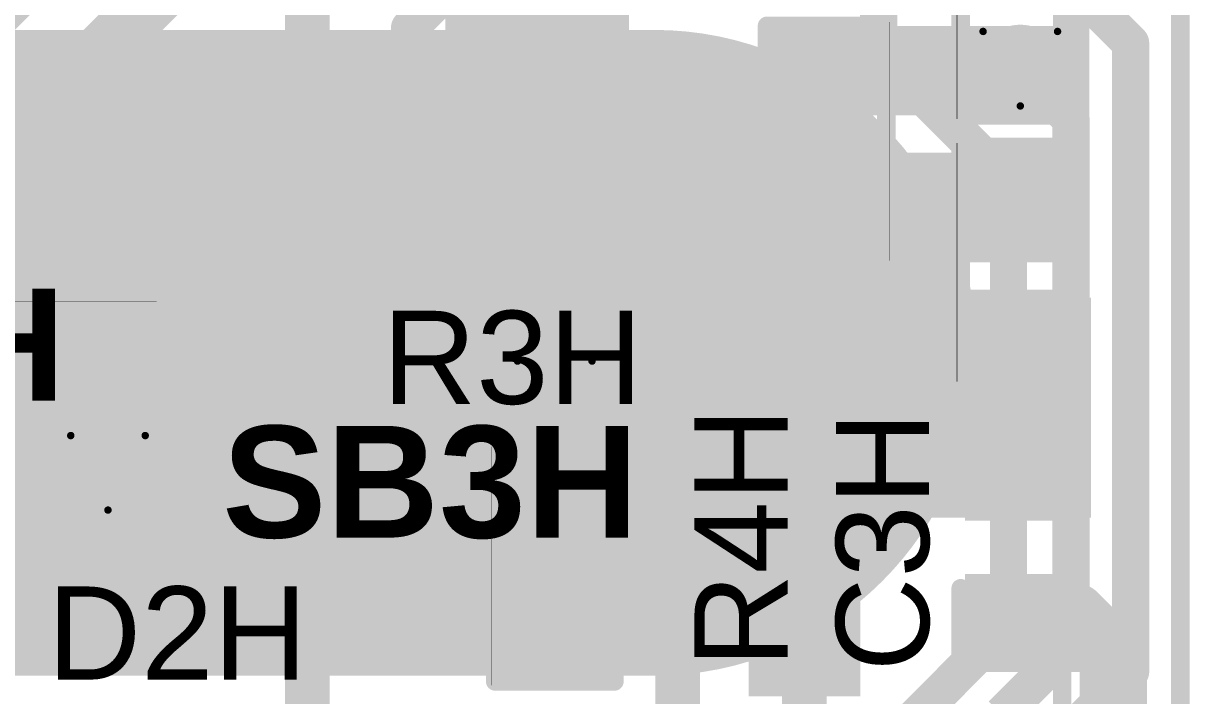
# Model space of a CAD drawing. Header units: inches. Extents: x -4.2 to 12.6, y -6.1 to 3.
# Drawn here: x 4.2747 to 4.588, y -4.9446 to -4.7641 of the extents above; entities that cross this region are included whole.
import ezdxf

# ---------------------------------------------------------------- set-up
doc = ezdxf.new("R2010")
doc.units = ezdxf.units.IN
doc.header["$MEASUREMENT"] = 0
for name, color, linetype in [('Board Outline', 216, 'Continuous'), ('Bottom Layer', 5, 'Continuous'), ('Bottom Overlay', 54, 'Continuous'), ('Bottom Paste', 16, 'Continuous'), ('Drill Drawing', 1, 'Continuous'), ('Flex_Ribbon Bottom Coverlay', 6, 'Continuous'), ('Flex_Ribbon Top Overlay', 2, 'Continuous'), ('Top Layer', 1, 'Continuous'), ('Top Paste', 8, 'Continuous'), ('Top Solder', 216, 'Continuous'), ('Via Holes', 16, 'Continuous')]:
    doc.layers.add(name, color=color, linetype=linetype)
doc.styles.add('Arial', font='', dxfattribs={"height": 0.2})
doc.styles.add('Arial_Bold', font='', dxfattribs={"height": 0.2})
doc.styles.get('Arial').set_extended_font_data('Arial')
doc.styles.get('Arial_Bold').set_extended_font_data('Arial', bold=True)

# ---------------------------------------------------------------- blocks, each defined once
blk = doc.blocks.new('14_TSSOP_35')
at = {"layer": 'Flex_Ribbon Top Overlay'}
blk.add_hatch(color=2, dxfattribs=at).paths.add_polyline_path([(-0.084, 0.068), (-0.073, 0.068), (-0.073, 0.086), (-0.084, 0.086)])
at = {"layer": 'Top Layer'}
for points in [[(-0.12992, 0.08563), (-0.08858, 0.08563), (-0.08858, 0.06791), (-0.12992, 0.06791)], [(0.08858, 0.08563), (0.12992, 0.08563), (0.12992, 0.06791), (0.08858, 0.06791)], [(-0.12992, 0.06004), (-0.08858, 0.06004), (-0.08858, 0.04232), (-0.12992, 0.04232)], [(0.08858, 0.06004), (0.12992, 0.06004), (0.12992, 0.04232), (0.08858, 0.04232)], [(-0.12992, 0.03445), (-0.08858, 0.03445), (-0.08858, 0.01673), (-0.12992, 0.01673)], [(0.08858, 0.03445), (0.12992, 0.03445), (0.12992, 0.01673), (0.08858, 0.01673)], [(-0.12992, 0.00886), (-0.08858, 0.00886), (-0.08858, -0.00886), (-0.12992, -0.00886)], [(0.08858, 0.00886), (0.12992, 0.00886), (0.12992, -0.00886), (0.08858, -0.00886)], [(-0.12992, -0.01673), (-0.08858, -0.01673), (-0.08858, -0.03445), (-0.12992, -0.03445)], [(0.08858, -0.01673), (0.12992, -0.01673), (0.12992, -0.03445), (0.08858, -0.03445)], [(-0.12992, -0.04232), (-0.08858, -0.04232), (-0.08858, -0.06004), (-0.12992, -0.06004)], [(0.08858, -0.04232), (0.12992, -0.04232), (0.12992, -0.06004), (0.08858, -0.06004)], [(-0.12992, -0.06791), (-0.08858, -0.06791), (-0.08858, -0.08563), (-0.12992, -0.08563)], [(0.08858, -0.06791), (0.12992, -0.06791), (0.12992, -0.08563), (0.08858, -0.08563)]]:
    blk.add_hatch(color=1, dxfattribs=at).paths.add_polyline_path(points)
at = {"layer": 'Top Paste'}
for points in [[(-0.12992, 0.08563), (-0.08858, 0.08563), (-0.08858, 0.06791), (-0.12992, 0.06791)], [(0.08858, 0.08563), (0.12992, 0.08563), (0.12992, 0.06791), (0.08858, 0.06791)], [(-0.12992, 0.06004), (-0.08858, 0.06004), (-0.08858, 0.04232), (-0.12992, 0.04232)], [(0.08858, 0.06004), (0.12992, 0.06004), (0.12992, 0.04232), (0.08858, 0.04232)], [(-0.12992, 0.03445), (-0.08858, 0.03445), (-0.08858, 0.01673), (-0.12992, 0.01673)], [(0.08858, 0.03445), (0.12992, 0.03445), (0.12992, 0.01673), (0.08858, 0.01673)], [(-0.12992, 0.00886), (-0.08858, 0.00886), (-0.08858, -0.00886), (-0.12992, -0.00886)], [(0.08858, 0.00886), (0.12992, 0.00886), (0.12992, -0.00886), (0.08858, -0.00886)], [(-0.12992, -0.01673), (-0.08858, -0.01673), (-0.08858, -0.03445), (-0.12992, -0.03445)], [(0.08858, -0.01673), (0.12992, -0.01673), (0.12992, -0.03445), (0.08858, -0.03445)], [(-0.12992, -0.04232), (-0.08858, -0.04232), (-0.08858, -0.06004), (-0.12992, -0.06004)], [(0.08858, -0.04232), (0.12992, -0.04232), (0.12992, -0.06004), (0.08858, -0.06004)], [(-0.12992, -0.06791), (-0.08858, -0.06791), (-0.08858, -0.08563), (-0.12992, -0.08563)], [(0.08858, -0.06791), (0.12992, -0.06791), (0.12992, -0.08563), (0.08858, -0.08563)]]:
    blk.add_hatch(color=8, dxfattribs=at).paths.add_polyline_path(points)
at = {"layer": 'Top Solder'}
for points in [[(-0.13392, 0.08963), (-0.08458, 0.08963), (-0.08458, 0.06391), (-0.13392, 0.06391)], [(-0.13392, 0.08963), (-0.08458, 0.08963), (-0.08458, 0.06391), (-0.13392, 0.06391)], [(0.08458, 0.08963), (0.13392, 0.08963), (0.13392, 0.06391), (0.08458, 0.06391)], [(0.08458, 0.08963), (0.13392, 0.08963), (0.13392, 0.06391), (0.08458, 0.06391)], [(-0.13392, 0.06404), (-0.08458, 0.06404), (-0.08458, 0.03832), (-0.13392, 0.03832)], [(-0.13392, 0.06404), (-0.08458, 0.06404), (-0.08458, 0.03832), (-0.13392, 0.03832)], [(0.08458, 0.06404), (0.13392, 0.06404), (0.13392, 0.03832), (0.08458, 0.03832)], [(0.08458, 0.06404), (0.13392, 0.06404), (0.13392, 0.03832), (0.08458, 0.03832)], [(-0.13392, 0.03845), (-0.08458, 0.03845), (-0.08458, 0.01273), (-0.13392, 0.01273)], [(-0.13392, 0.03845), (-0.08458, 0.03845), (-0.08458, 0.01273), (-0.13392, 0.01273)], [(0.08458, 0.03845), (0.13392, 0.03845), (0.13392, 0.01273), (0.08458, 0.01273)], [(0.08458, 0.03845), (0.13392, 0.03845), (0.13392, 0.01273), (0.08458, 0.01273)], [(-0.13392, 0.01286), (-0.08458, 0.01286), (-0.08458, -0.01286), (-0.13392, -0.01286)], [(-0.13392, 0.01286), (-0.08458, 0.01286), (-0.08458, -0.01286), (-0.13392, -0.01286)], [(0.08458, 0.01286), (0.13392, 0.01286), (0.13392, -0.01286), (0.08458, -0.01286)], [(0.08458, 0.01286), (0.13392, 0.01286), (0.13392, -0.01286), (0.08458, -0.01286)], [(-0.13392, -0.01273), (-0.08458, -0.01273), (-0.08458, -0.03845), (-0.13392, -0.03845)], [(-0.13392, -0.01273), (-0.08458, -0.01273), (-0.08458, -0.03845), (-0.13392, -0.03845)], [(0.08458, -0.01273), (0.13392, -0.01273), (0.13392, -0.03845), (0.08458, -0.03845)], [(0.08458, -0.01273), (0.13392, -0.01273), (0.13392, -0.03845), (0.08458, -0.03845)], [(-0.13392, -0.03832), (-0.08458, -0.03832), (-0.08458, -0.06404), (-0.13392, -0.06404)], [(-0.13392, -0.03832), (-0.08458, -0.03832), (-0.08458, -0.06404), (-0.13392, -0.06404)], [(0.08458, -0.03832), (0.13392, -0.03832), (0.13392, -0.06404), (0.08458, -0.06404)], [(0.08458, -0.03832), (0.13392, -0.03832), (0.13392, -0.06404), (0.08458, -0.06404)], [(-0.13392, -0.06391), (-0.08458, -0.06391), (-0.08458, -0.08963), (-0.13392, -0.08963)], [(-0.13392, -0.06391), (-0.08458, -0.06391), (-0.08458, -0.08963), (-0.13392, -0.08963)], [(0.08458, -0.06391), (0.13392, -0.06391), (0.13392, -0.08963), (0.08458, -0.08963)], [(0.08458, -0.06391), (0.13392, -0.06391), (0.13392, -0.08963), (0.08458, -0.08963)]]:
    blk.add_hatch(color=216, dxfattribs=at).paths.add_polyline_path(points)
at = {"layer": 'Flex_Ribbon Top Overlay'}
for points, const_width in [([(-0.09, 0.1), (-0.09, 0.092)], 0.005), ([(0.09, 0.1), (-0.09, 0.1)], 0.005), ([(0.09, 0.1), (0.09, 0.092)], 0.005), ([(-0.141, 0.082), (-0.141, 0.072)], 0.00787), ([(-0.136, 0.077), (-0.141, 0.082)], 0.00787), ([(-0.136, 0.077), (-0.141, 0.072)], 0.00787), ([(-0.09, -0.092), (-0.09, -0.1)], 0.005), ([(0.09, -0.092), (0.09, -0.1)], 0.005), ([(0.09, -0.1), (-0.09, -0.1)], 0.005)]:
    blk.add_lwpolyline(points, dxfattribs=dict(at, const_width=const_width))
for points, const_width in [([(-0.09125, 0.1, 1), (-0.08875, 0.1, 1)], 0.0025), ([(-0.09125, 0.1, 1), (-0.08875, 0.1, 1)], 0.0025), ([(0.08875, 0.1, 1), (0.09125, 0.1, 1)], 0.0025), ([(0.08875, 0.1, 1), (0.09125, 0.1, 1)], 0.0025), ([(-0.09125, 0.092, 1), (-0.08875, 0.092, 1)], 0.0025), ([(0.08875, 0.092, 1), (0.09125, 0.092, 1)], 0.0025), ([(-0.14297, 0.082, 1), (-0.13903, 0.082, 1)], 0.00394), ([(-0.14297, 0.082, 1), (-0.13903, 0.082, 1)], 0.00394), ([(-0.13797, 0.077, 1), (-0.13403, 0.077, 1)], 0.00394), ([(-0.13797, 0.077, 1), (-0.13403, 0.077, 1)], 0.00394), ([(-0.14297, 0.072, 1), (-0.13903, 0.072, 1)], 0.00394), ([(-0.14297, 0.072, 1), (-0.13903, 0.072, 1)], 0.00394), ([(-0.09125, -0.092, 1), (-0.08875, -0.092, 1)], 0.0025), ([(0.08875, -0.092, 1), (0.09125, -0.092, 1)], 0.0025), ([(-0.09125, -0.1, 1), (-0.08875, -0.1, 1)], 0.0025), ([(-0.09125, -0.1, 1), (-0.08875, -0.1, 1)], 0.0025), ([(0.08875, -0.1, 1), (0.09125, -0.1, 1)], 0.0025), ([(0.08875, -0.1, 1), (0.09125, -0.1, 1)], 0.0025)]:
    blk.add_lwpolyline(points, format="xyb", close=True, dxfattribs=dict(at, const_width=const_width))
blk = doc.blocks.new('S______B______0402_77')
at = {"layer": 'Top Layer'}
for points in [[(-0.0275, -0.0125), (-0.0275, 0.0125), (-0.0095, 0.0125), (-0.0095, -0.0125)], [(0.0095, -0.0125), (0.0095, 0.0125), (0.0275, 0.0125), (0.0275, -0.0125)]]:
    blk.add_hatch(color=1, dxfattribs=at).paths.add_polyline_path(points)
at = {"layer": 'Top Paste'}
for points in [[(-0.0275, -0.0125), (-0.0275, 0.0125), (-0.0095, 0.0125), (-0.0095, -0.0125)], [(0.0095, -0.0125), (0.0095, 0.0125), (0.0275, 0.0125), (0.0275, -0.0125)]]:
    blk.add_hatch(color=8, dxfattribs=at).paths.add_polyline_path(points)
at = {"layer": 'Top Solder'}
for points in [[(-0.02967, -0.01467), (-0.02967, 0.01467), (-0.00733, 0.01467), (-0.00733, -0.01467)], [(-0.02967, -0.01467), (-0.02967, 0.01467), (-0.00733, 0.01467), (-0.00733, -0.01467)], [(0.00733, -0.01467), (0.00733, 0.01467), (0.02967, 0.01467), (0.02967, -0.01467)], [(0.00733, -0.01467), (0.00733, 0.01467), (0.02967, 0.01467), (0.02967, -0.01467)]]:
    blk.add_hatch(color=216, dxfattribs=at).paths.add_polyline_path(points)
at = {"layer": 'Flex_Ribbon Top Overlay'}
for points, const_width in [([(-0.031, 0.016), (-0.031, -0.016)], 0.005), ([(0.031, 0.016), (-0.031, 0.016)], 0.005), ([(0.031, 0.016), (0.031, -0.016)], 0.005), ([(0.031, -0.016), (-0.031, -0.016)], 0.005), ([(0.032, -0.017), (-0.032, -0.017)], 0.000127)]:
    blk.add_lwpolyline(points, dxfattribs=dict(at, const_width=const_width))
for points, const_width in [([(-0.03225, 0.016, 1), (-0.02975, 0.016, 1)], 0.0025), ([(-0.03225, 0.016, 1), (-0.02975, 0.016, 1)], 0.0025), ([(0.02975, 0.016, 1), (0.03225, 0.016, 1)], 0.0025), ([(0.02975, 0.016, 1), (0.03225, 0.016, 1)], 0.0025), ([(-0.03225, -0.016, 1), (-0.02975, -0.016, 1)], 0.0025), ([(-0.03225, -0.016, 1), (-0.02975, -0.016, 1)], 0.0025), ([(0.02975, -0.016, 1), (0.03225, -0.016, 1)], 0.0025), ([(0.02975, -0.016, 1), (0.03225, -0.016, 1)], 0.0025), ([(-0.03203, -0.017, 1), (-0.03197, -0.017, 1)], 0.0000635), ([(0.03197, -0.017, 1), (0.03203, -0.017, 1)], 0.0000635)]:
    blk.add_lwpolyline(points, format="xyb", close=True, dxfattribs=dict(at, const_width=const_width))
blk = doc.blocks.new('S______B______0402_84')
at = {"layer": 'Top Layer'}
for points in [[(-0.0275, -0.0125), (-0.0275, 0.0125), (-0.0095, 0.0125), (-0.0095, -0.0125)], [(0.0095, -0.0125), (0.0095, 0.0125), (0.0275, 0.0125), (0.0275, -0.0125)]]:
    blk.add_hatch(color=1, dxfattribs=at).paths.add_polyline_path(points)
at = {"layer": 'Top Paste'}
for points in [[(-0.0275, -0.0125), (-0.0275, 0.0125), (-0.0095, 0.0125), (-0.0095, -0.0125)], [(0.0095, -0.0125), (0.0095, 0.0125), (0.0275, 0.0125), (0.0275, -0.0125)]]:
    blk.add_hatch(color=8, dxfattribs=at).paths.add_polyline_path(points)
at = {"layer": 'Top Solder'}
for points in [[(-0.02967, -0.01467), (-0.02967, 0.01467), (-0.00733, 0.01467), (-0.00733, -0.01467)], [(-0.02967, -0.01467), (-0.02967, 0.01467), (-0.00733, 0.01467), (-0.00733, -0.01467)], [(0.00733, -0.01467), (0.00733, 0.01467), (0.02967, 0.01467), (0.02967, -0.01467)], [(0.00733, -0.01467), (0.00733, 0.01467), (0.02967, 0.01467), (0.02967, -0.01467)]]:
    blk.add_hatch(color=216, dxfattribs=at).paths.add_polyline_path(points)
at = {"layer": 'Flex_Ribbon Top Overlay'}
for points, const_width in [([(-0.031, -0.016), (-0.031, 0.016)], 0.005), ([(0.031, 0.016), (-0.031, 0.016)], 0.005), ([(0.031, -0.016), (0.031, 0.016)], 0.005), ([(0.031, -0.016), (-0.031, -0.016)], 0.005), ([(0.032, -0.017), (-0.032, -0.017)], 0.000127)]:
    blk.add_lwpolyline(points, dxfattribs=dict(at, const_width=const_width))
for points, const_width in [([(-0.03225, 0.016, 1), (-0.02975, 0.016, 1)], 0.0025), ([(-0.03225, 0.016, 1), (-0.02975, 0.016, 1)], 0.0025), ([(0.02975, 0.016, 1), (0.03225, 0.016, 1)], 0.0025), ([(0.02975, 0.016, 1), (0.03225, 0.016, 1)], 0.0025), ([(-0.03225, -0.016, 1), (-0.02975, -0.016, 1)], 0.0025), ([(-0.03225, -0.016, 1), (-0.02975, -0.016, 1)], 0.0025), ([(0.02975, -0.016, 1), (0.03225, -0.016, 1)], 0.0025), ([(0.02975, -0.016, 1), (0.03225, -0.016, 1)], 0.0025), ([(-0.03203, -0.017, 1), (-0.03197, -0.017, 1)], 0.0000635), ([(0.03197, -0.017, 1), (0.03203, -0.017, 1)], 0.0000635)]:
    blk.add_lwpolyline(points, format="xyb", close=True, dxfattribs=dict(at, const_width=const_width))
blk = doc.blocks.new('R___0402_154')
at = {"layer": 'Top Layer'}
for points in [[(-0.0275, -0.0125), (-0.0275, 0.0125), (-0.0095, 0.0125), (-0.0095, -0.0125)], [(0.0095, -0.0125), (0.0095, 0.0125), (0.0275, 0.0125), (0.0275, -0.0125)]]:
    blk.add_hatch(color=1, dxfattribs=at).paths.add_polyline_path(points)
at = {"layer": 'Top Paste'}
for points in [[(-0.0275, -0.0125), (-0.0275, 0.0125), (-0.0095, 0.0125), (-0.0095, -0.0125)], [(0.0095, -0.0125), (0.0095, 0.0125), (0.0275, 0.0125), (0.0275, -0.0125)]]:
    blk.add_hatch(color=8, dxfattribs=at).paths.add_polyline_path(points)
at = {"layer": 'Top Solder'}
for points in [[(-0.02967, -0.01467), (-0.02967, 0.01467), (-0.00733, 0.01467), (-0.00733, -0.01467)], [(-0.02967, -0.01467), (-0.02967, 0.01467), (-0.00733, 0.01467), (-0.00733, -0.01467)], [(0.00733, -0.01467), (0.00733, 0.01467), (0.02967, 0.01467), (0.02967, -0.01467)], [(0.00733, -0.01467), (0.00733, 0.01467), (0.02967, 0.01467), (0.02967, -0.01467)]]:
    blk.add_hatch(color=216, dxfattribs=at).paths.add_polyline_path(points)
at = {"layer": 'Flex_Ribbon Top Overlay'}
for points, const_width in [([(-0.031, -0.016), (-0.031, 0.016)], 0.005), ([(0.031, 0.016), (-0.031, 0.016)], 0.005), ([(0.031, -0.016), (0.031, 0.016)], 0.005), ([(0.031, -0.016), (-0.031, -0.016)], 0.005), ([(0.032, -0.017), (-0.032, -0.017)], 0.000127)]:
    blk.add_lwpolyline(points, dxfattribs=dict(at, const_width=const_width))
for points, const_width in [([(-0.03225, 0.016, 1), (-0.02975, 0.016, 1)], 0.0025), ([(-0.03225, 0.016, 1), (-0.02975, 0.016, 1)], 0.0025), ([(0.02975, 0.016, 1), (0.03225, 0.016, 1)], 0.0025), ([(0.02975, 0.016, 1), (0.03225, 0.016, 1)], 0.0025), ([(-0.03225, -0.016, 1), (-0.02975, -0.016, 1)], 0.0025), ([(-0.03225, -0.016, 1), (-0.02975, -0.016, 1)], 0.0025), ([(0.02975, -0.016, 1), (0.03225, -0.016, 1)], 0.0025), ([(0.02975, -0.016, 1), (0.03225, -0.016, 1)], 0.0025), ([(-0.03203, -0.017, 1), (-0.03197, -0.017, 1)], 0.0000635), ([(0.03197, -0.017, 1), (0.03203, -0.017, 1)], 0.0000635)]:
    blk.add_lwpolyline(points, format="xyb", close=True, dxfattribs=dict(at, const_width=const_width))
blk = doc.blocks.new('R___0402_161')
at = {"layer": 'Top Layer'}
for points in [[(-0.0275, -0.0125), (-0.0275, 0.0125), (-0.0095, 0.0125), (-0.0095, -0.0125)], [(0.0095, -0.0125), (0.0095, 0.0125), (0.0275, 0.0125), (0.0275, -0.0125)]]:
    blk.add_hatch(color=1, dxfattribs=at).paths.add_polyline_path(points)
at = {"layer": 'Top Paste'}
for points in [[(-0.0275, -0.0125), (-0.0275, 0.0125), (-0.0095, 0.0125), (-0.0095, -0.0125)], [(0.0095, -0.0125), (0.0095, 0.0125), (0.0275, 0.0125), (0.0275, -0.0125)]]:
    blk.add_hatch(color=8, dxfattribs=at).paths.add_polyline_path(points)
at = {"layer": 'Top Solder'}
for points in [[(-0.02967, -0.01467), (-0.02967, 0.01467), (-0.00733, 0.01467), (-0.00733, -0.01467)], [(-0.02967, -0.01467), (-0.02967, 0.01467), (-0.00733, 0.01467), (-0.00733, -0.01467)], [(0.00733, -0.01467), (0.00733, 0.01467), (0.02967, 0.01467), (0.02967, -0.01467)], [(0.00733, -0.01467), (0.00733, 0.01467), (0.02967, 0.01467), (0.02967, -0.01467)]]:
    blk.add_hatch(color=216, dxfattribs=at).paths.add_polyline_path(points)
at = {"layer": 'Flex_Ribbon Top Overlay'}
for points, const_width in [([(-0.031, 0.016), (-0.031, -0.016)], 0.005), ([(-0.031, 0.016), (0.031, 0.016)], 0.005), ([(0.031, 0.016), (0.031, -0.016)], 0.005), ([(-0.031, -0.016), (0.031, -0.016)], 0.005), ([(-0.032, -0.017), (0.032, -0.017)], 0.000127)]:
    blk.add_lwpolyline(points, dxfattribs=dict(at, const_width=const_width))
for points, const_width in [([(-0.03225, 0.016, 1), (-0.02975, 0.016, 1)], 0.0025), ([(-0.03225, 0.016, 1), (-0.02975, 0.016, 1)], 0.0025), ([(0.02975, 0.016, 1), (0.03225, 0.016, 1)], 0.0025), ([(0.02975, 0.016, 1), (0.03225, 0.016, 1)], 0.0025), ([(-0.03225, -0.016, 1), (-0.02975, -0.016, 1)], 0.0025), ([(-0.03225, -0.016, 1), (-0.02975, -0.016, 1)], 0.0025), ([(0.02975, -0.016, 1), (0.03225, -0.016, 1)], 0.0025), ([(0.02975, -0.016, 1), (0.03225, -0.016, 1)], 0.0025), ([(-0.03203, -0.017, 1), (-0.03197, -0.017, 1)], 0.0000635), ([(0.03197, -0.017, 1), (0.03203, -0.017, 1)], 0.0000635)]:
    blk.add_lwpolyline(points, format="xyb", close=True, dxfattribs=dict(at, const_width=const_width))
blk = doc.blocks.new('R___0402_168')
at = {"layer": 'Top Layer'}
for points in [[(-0.0275, -0.0125), (-0.0275, 0.0125), (-0.0095, 0.0125), (-0.0095, -0.0125)], [(0.0095, -0.0125), (0.0095, 0.0125), (0.0275, 0.0125), (0.0275, -0.0125)]]:
    blk.add_hatch(color=1, dxfattribs=at).paths.add_polyline_path(points)
at = {"layer": 'Top Paste'}
for points in [[(-0.0275, -0.0125), (-0.0275, 0.0125), (-0.0095, 0.0125), (-0.0095, -0.0125)], [(0.0095, -0.0125), (0.0095, 0.0125), (0.0275, 0.0125), (0.0275, -0.0125)]]:
    blk.add_hatch(color=8, dxfattribs=at).paths.add_polyline_path(points)
at = {"layer": 'Top Solder'}
for points in [[(-0.02967, -0.01467), (-0.02967, 0.01467), (-0.00733, 0.01467), (-0.00733, -0.01467)], [(-0.02967, -0.01467), (-0.02967, 0.01467), (-0.00733, 0.01467), (-0.00733, -0.01467)], [(0.00733, -0.01467), (0.00733, 0.01467), (0.02967, 0.01467), (0.02967, -0.01467)], [(0.00733, -0.01467), (0.00733, 0.01467), (0.02967, 0.01467), (0.02967, -0.01467)]]:
    blk.add_hatch(color=216, dxfattribs=at).paths.add_polyline_path(points)
at = {"layer": 'Flex_Ribbon Top Overlay'}
for points, const_width in [([(-0.031, -0.016), (-0.031, 0.016)], 0.005), ([(0.031, 0.016), (-0.031, 0.016)], 0.005), ([(0.031, -0.016), (0.031, 0.016)], 0.005), ([(0.031, -0.016), (-0.031, -0.016)], 0.005), ([(0.032, -0.017), (-0.032, -0.017)], 0.000127)]:
    blk.add_lwpolyline(points, dxfattribs=dict(at, const_width=const_width))
for points, const_width in [([(-0.03225, 0.016, 1), (-0.02975, 0.016, 1)], 0.0025), ([(-0.03225, 0.016, 1), (-0.02975, 0.016, 1)], 0.0025), ([(0.02975, 0.016, 1), (0.03225, 0.016, 1)], 0.0025), ([(0.02975, 0.016, 1), (0.03225, 0.016, 1)], 0.0025), ([(-0.03225, -0.016, 1), (-0.02975, -0.016, 1)], 0.0025), ([(-0.03225, -0.016, 1), (-0.02975, -0.016, 1)], 0.0025), ([(0.02975, -0.016, 1), (0.03225, -0.016, 1)], 0.0025), ([(0.02975, -0.016, 1), (0.03225, -0.016, 1)], 0.0025), ([(-0.03203, -0.017, 1), (-0.03197, -0.017, 1)], 0.0000635), ([(0.03197, -0.017, 1), (0.03203, -0.017, 1)], 0.0000635)]:
    blk.add_lwpolyline(points, format="xyb", close=True, dxfattribs=dict(at, const_width=const_width))
blk = doc.blocks.new('_EMG________B_196')
at = {"layer": 'Bottom Layer'}
h = blk.add_hatch(color=5, dxfattribs=at)
edge = h.paths.add_edge_path()
edge.add_arc((-0.11417, 0.0005), 0.08268, 90, 270)
edge.add_line((-0.11417, -0.08217), (0.11417, -0.08217))
edge.add_arc((0.11417, 0.0005), 0.08268, 270, 450)
edge.add_line((0.11417, 0.08318), (-0.11417, 0.08318))
at = {"layer": 'Bottom Paste'}
h = blk.add_hatch(color=16, dxfattribs=at)
edge = h.paths.add_edge_path()
edge.add_arc((-0.11417, 0.0005), 0.08268, 90, 270)
edge.add_line((-0.11417, -0.08217), (0.11417, -0.08217))
edge.add_arc((0.11417, 0.0005), 0.08268, 270, 450)
edge.add_line((0.11417, 0.08318), (-0.11417, 0.08318))
at = {"layer": 'Flex_Ribbon Bottom Coverlay'}
h = blk.add_hatch(color=6, dxfattribs=at)
edge = h.paths.add_edge_path()
edge.add_arc((-0.11417, 0.0005), 0.08668, 90, 270)
edge.add_line((-0.11417, -0.08617), (0.11417, -0.08617))
edge.add_arc((0.11417, 0.0005), 0.08668, 270, 450)
edge.add_line((0.11417, 0.08718), (-0.11417, 0.08718))
h = blk.add_hatch(color=6, dxfattribs=at)
edge = h.paths.add_edge_path()
edge.add_arc((-0.11417, 0.0005), 0.08668, 90, 270)
edge.add_line((-0.11417, -0.08617), (0.11417, -0.08617))
edge.add_arc((0.11417, 0.0005), 0.08668, 270, 450)
edge.add_line((0.11417, 0.08718), (-0.11417, 0.08718))
at = {"layer": 'Bottom Overlay', "const_width": 0.005}
blk.add_lwpolyline([(0.22375, -0.43172), (0.22375, 0.43172)], dxfattribs=at)
blk = doc.blocks.new('C___0402_245')
at = {"layer": 'Top Layer'}
for points in [[(-0.0275, -0.0125), (-0.0275, 0.0125), (-0.0095, 0.0125), (-0.0095, -0.0125)], [(0.0095, -0.0125), (0.0095, 0.0125), (0.0275, 0.0125), (0.0275, -0.0125)]]:
    blk.add_hatch(color=1, dxfattribs=at).paths.add_polyline_path(points)
at = {"layer": 'Top Paste'}
for points in [[(-0.0275, -0.0125), (-0.0275, 0.0125), (-0.0095, 0.0125), (-0.0095, -0.0125)], [(0.0095, -0.0125), (0.0095, 0.0125), (0.0275, 0.0125), (0.0275, -0.0125)]]:
    blk.add_hatch(color=8, dxfattribs=at).paths.add_polyline_path(points)
at = {"layer": 'Top Solder'}
for points in [[(-0.02986, -0.01486), (-0.02986, 0.01486), (-0.00714, 0.01486), (-0.00714, -0.01486)], [(-0.02986, -0.01486), (-0.02986, 0.01486), (-0.00714, 0.01486), (-0.00714, -0.01486)], [(0.00714, -0.01486), (0.00714, 0.01486), (0.02986, 0.01486), (0.02986, -0.01486)], [(0.00714, -0.01486), (0.00714, 0.01486), (0.02986, 0.01486), (0.02986, -0.01486)]]:
    blk.add_hatch(color=216, dxfattribs=at).paths.add_polyline_path(points)
at = {"layer": 'Flex_Ribbon Top Overlay', "const_width": 0.005}
for points in [[(-0.031, 0.016), (-0.011, 0.016)], [(-0.031, 0.016), (-0.031, -0.016)], [(0.011, 0.016), (0.031, 0.016)], [(0.031, 0.016), (0.031, -0.016)], [(-0.031, -0.016), (-0.011, -0.016)], [(0.011, -0.016), (0.031, -0.016)]]:
    blk.add_lwpolyline(points, dxfattribs=at)
at = {"layer": 'Flex_Ribbon Top Overlay', "const_width": 0.0025}
for points in [[(-0.03225, 0.016, 1), (-0.02975, 0.016, 1)], [(-0.03225, 0.016, 1), (-0.02975, 0.016, 1)], [(-0.01225, 0.016, 1), (-0.00975, 0.016, 1)], [(0.00975, 0.016, 1), (0.01225, 0.016, 1)], [(0.02975, 0.016, 1), (0.03225, 0.016, 1)], [(0.02975, 0.016, 1), (0.03225, 0.016, 1)], [(-0.03225, -0.016, 1), (-0.02975, -0.016, 1)], [(-0.03225, -0.016, 1), (-0.02975, -0.016, 1)], [(-0.01225, -0.016, 1), (-0.00975, -0.016, 1)], [(0.00975, -0.016, 1), (0.01225, -0.016, 1)], [(0.02975, -0.016, 1), (0.03225, -0.016, 1)], [(0.02975, -0.016, 1), (0.03225, -0.016, 1)]]:
    blk.add_lwpolyline(points, format="xyb", close=True, dxfattribs=at)

msp = doc.modelspace()

# ---------------------------------------------------------------- hatches: boundary and pattern name
at = {"layer": 'Bottom Layer'}
h = msp.add_hatch(color=5, dxfattribs=at)
edge = h.paths.add_edge_path()
edge.add_arc((4.54247, -4.77628), 0.01181, 0, 360)
h = msp.add_hatch(color=5, dxfattribs=at)
edge = h.paths.add_edge_path()
edge.add_arc((4.41745, -4.86478), 0.01181, 0, 360)
h = msp.add_hatch(color=5, dxfattribs=at)
edge = h.paths.add_edge_path()
edge.add_arc((4.29745, -4.88478), 0.01181, 0, 360)
at = {"layer": 'Top Layer'}
for points in [[(4.47445, -4.78878), (4.55745, -4.78878), (4.55745, -4.76478), (4.47445, -4.76478)], [(4.46947, -4.94478), (4.49947, -4.94478), (4.49947, -4.79878), (4.46947, -4.79878)], [(4.46947, -4.82828), (4.55847, -4.82828), (4.55847, -4.79878), (4.46947, -4.79878)], [(4.51447, -4.89678), (4.56147, -4.89678), (4.56147, -4.83778), (4.51447, -4.83778)], [(4.51447, -4.85778), (4.56147, -4.85778), (4.56147, -4.83778), (4.51447, -4.83778)], [(4.37245, -4.93778), (4.43245, -4.93778), (4.43245, -4.91178), (4.37245, -4.91178)]]:
    msp.add_hatch(color=1, dxfattribs=at).paths.add_polyline_path(points)
h = msp.add_hatch(color=1, dxfattribs=at)
edge = h.paths.add_edge_path()
edge.add_arc((4.54247, -4.77628), 0.01181, 0, 360)
h = msp.add_hatch(color=1, dxfattribs=at)
edge = h.paths.add_edge_path()
edge.add_arc((4.41745, -4.86478), 0.01181, 0, 360)
h = msp.add_hatch(color=1, dxfattribs=at)
edge = h.paths.add_edge_path()
edge.add_arc((4.29745, -4.88478), 0.01181, 0, 360)
at = {"layer": 'Via Holes'}
h = msp.add_hatch(color=7, dxfattribs=at)
edge = h.paths.add_edge_path()
edge.add_arc((4.54247, -4.77628), 0.00591, 0, 360)
h = msp.add_hatch(color=7, dxfattribs=at)
edge = h.paths.add_edge_path()
edge.add_arc((4.41745, -4.86478), 0.00591, 0, 360)
h = msp.add_hatch(color=7, dxfattribs=at)
edge = h.paths.add_edge_path()
edge.add_arc((4.29745, -4.88478), 0.00591, 0, 360)

# ---------------------------------------------------------------- linework, layer by layer
at = {"layer": 'Board Outline', "const_width": 0.005}
msp.add_lwpolyline([(4.58545, -4.42332), (4.58545, -5.28379)], dxfattribs=at)
at = {"layer": 'Bottom Layer', "const_width": 0.01}
for points in [[(4.50445, -4.77178), (4.50445, -4.71578)], [(4.56145, -4.75878), (4.57209, -4.76942)], [(4.50445, -4.77178), (4.53929, -4.80662)], [(4.57209, -4.93815), (4.57209, -4.76942)], [(4.54247, -4.77628), (4.55609, -4.7899)], [(4.55609, -4.93115), (4.55609, -4.7899)], [(4.53929, -4.92532), (4.53929, -4.80662)], [(4.49745, -4.96716), (4.53929, -4.92532)], [(4.53753, -4.9497), (4.55609, -4.93115)], [(4.5415, -4.96874), (4.57209, -4.93815)]]:
    msp.add_lwpolyline(points, dxfattribs=at)
at = {"layer": 'Bottom Layer', "const_width": 0.005}
for points in [[(4.50195, -4.77178, 1), (4.50695, -4.77178, 1)], [(4.50195, -4.77178, 1), (4.50695, -4.77178, 1)], [(4.56959, -4.76942, 1), (4.57459, -4.76942, 1)], [(4.56959, -4.76942, 1), (4.57459, -4.76942, 1)], [(4.53997, -4.77628, 1), (4.54497, -4.77628, 1)], [(4.55359, -4.7899, 1), (4.55859, -4.7899, 1)], [(4.55359, -4.7899, 1), (4.55859, -4.7899, 1)], [(4.53679, -4.80662, 1), (4.54179, -4.80662, 1)], [(4.53679, -4.80662, 1), (4.54179, -4.80662, 1)], [(4.53679, -4.92532, 1), (4.54179, -4.92532, 1)], [(4.53679, -4.92532, 1), (4.54179, -4.92532, 1)], [(4.55359, -4.93115, 1), (4.55859, -4.93115, 1)], [(4.55359, -4.93115, 1), (4.55859, -4.93115, 1)], [(4.56959, -4.93815, 1), (4.57459, -4.93815, 1)], [(4.56959, -4.93815, 1), (4.57459, -4.93815, 1)]]:
    msp.add_lwpolyline(points, format="xyb", close=True, dxfattribs=at)
at = {"layer": 'Drill Drawing', "const_width": 0.002}
for points in [[(4.53247, -4.76628), (4.55247, -4.76628)], [(4.53247, -4.76628), (4.54247, -4.78628)], [(4.54247, -4.78628), (4.55247, -4.76628)], [(4.40745, -4.85478), (4.42745, -4.85478)], [(4.40745, -4.85478), (4.41745, -4.87478)], [(4.41745, -4.87478), (4.42745, -4.85478)], [(4.28745, -4.87478), (4.30745, -4.87478)], [(4.28745, -4.87478), (4.29745, -4.89478)], [(4.29745, -4.89478), (4.30745, -4.87478)]]:
    msp.add_lwpolyline(points, dxfattribs=at)
at = {"layer": 'Drill Drawing', "const_width": 0.001}
for points in [[(4.53197, -4.76628, 1), (4.53297, -4.76628, 1)], [(4.53197, -4.76628, 1), (4.53297, -4.76628, 1)], [(4.55197, -4.76628, 1), (4.55297, -4.76628, 1)], [(4.55197, -4.76628, 1), (4.55297, -4.76628, 1)], [(4.54197, -4.78628, 1), (4.54297, -4.78628, 1)], [(4.54197, -4.78628, 1), (4.54297, -4.78628, 1)], [(4.40695, -4.85478, 1), (4.40795, -4.85478, 1)], [(4.40695, -4.85478, 1), (4.40795, -4.85478, 1)], [(4.42695, -4.85478, 1), (4.42795, -4.85478, 1)], [(4.42695, -4.85478, 1), (4.42795, -4.85478, 1)], [(4.28695, -4.87478, 1), (4.28795, -4.87478, 1)], [(4.28695, -4.87478, 1), (4.28795, -4.87478, 1)], [(4.30695, -4.87478, 1), (4.30795, -4.87478, 1)], [(4.30695, -4.87478, 1), (4.30795, -4.87478, 1)], [(4.41695, -4.87478, 1), (4.41795, -4.87478, 1)], [(4.41695, -4.87478, 1), (4.41795, -4.87478, 1)], [(4.29695, -4.89478, 1), (4.29795, -4.89478, 1)], [(4.29695, -4.89478, 1), (4.29795, -4.89478, 1)]]:
    msp.add_lwpolyline(points, format="xyb", close=True, dxfattribs=at)
at = {"layer": 'Top Layer'}
for points, const_width in [([(4.25995, -4.80745), (4.31647, -4.75093)], 0.015), ([(4.35095, -5.03478), (4.35095, -4.75078)], 0.012), ([(4.22745, -4.80378), (4.28045, -4.75078)], 0.01), ([(4.37845, -4.76535), (4.3852, -4.7586)], 0.01), ([(4.37845, -4.91843), (4.37845, -4.76535)], 0.01), ([(4.41272, -4.78097), (4.41371, -4.78097)], 0.01), ([(4.41371, -4.78097), (4.4138, -4.78088)], 0.01), ([(4.41371, -4.78097), (4.44927, -4.78097)], 0.01), ([(4.44927, -4.78097), (4.48853, -4.82023)], 0.01), ([(4.41272, -4.80656), (4.44459, -4.80656)], 0.012), ([(4.44459, -4.80656), (4.45045, -4.81241)], 0.012), ([(4.45045, -4.97151), (4.45045, -4.81241)], 0.012), ([(4.48447, -5.00578), (4.48447, -4.83578)], 0.012), ([(4.29745, -4.88478), (4.29745, -4.85828)], 0.012), ([(4.41745, -4.89128), (4.41745, -4.86478)], 0.012), ([(4.37845, -4.91843), (4.38431, -4.92428)], 0.01), ([(4.54247, -4.92328), (4.55691, -4.92328)], 0.018), ([(4.55691, -4.92328), (4.56745, -4.93383)], 0.018), ([(4.38431, -4.92428), (4.41345, -4.92428)], 0.01), ([(4.41345, -4.92428), (4.41745, -4.92828)], 0.01), ([(4.56745, -5.01178), (4.56745, -4.93383)], 0.018)]:
    msp.add_lwpolyline(points, dxfattribs=dict(at, const_width=const_width))
for points, const_width in [([(4.37595, -4.76535, 1), (4.38095, -4.76535, 1)], 0.005), ([(4.37595, -4.76535, 1), (4.38095, -4.76535, 1)], 0.005), ([(4.41022, -4.78097, 1), (4.41522, -4.78097, 1)], 0.005), ([(4.41121, -4.78097, 1), (4.41621, -4.78097, 1)], 0.005), ([(4.41121, -4.78097, 1), (4.41621, -4.78097, 1)], 0.005), ([(4.41121, -4.78097, 1), (4.41621, -4.78097, 1)], 0.005), ([(4.4113, -4.78088, 1), (4.4163, -4.78088, 1)], 0.005), ([(4.44677, -4.78097, 1), (4.45177, -4.78097, 1)], 0.005), ([(4.44677, -4.78097, 1), (4.45177, -4.78097, 1)], 0.005), ([(4.40972, -4.80656, 1), (4.41572, -4.80656, 1)], 0.006), ([(4.44159, -4.80656, 1), (4.44759, -4.80656, 1)], 0.006), ([(4.44159, -4.80656, 1), (4.44759, -4.80656, 1)], 0.006), ([(4.44745, -4.81241, 1), (4.45345, -4.81241, 1)], 0.006), ([(4.44745, -4.81241, 1), (4.45345, -4.81241, 1)], 0.006), ([(4.48603, -4.82023, 1), (4.49103, -4.82023, 1)], 0.005), ([(4.48147, -4.83578, 1), (4.48747, -4.83578, 1)], 0.006), ([(4.29445, -4.85828, 1), (4.30045, -4.85828, 1)], 0.006), ([(4.41445, -4.86478, 1), (4.42045, -4.86478, 1)], 0.006), ([(4.29445, -4.88478, 1), (4.30045, -4.88478, 1)], 0.006), ([(4.41445, -4.89128, 1), (4.42045, -4.89128, 1)], 0.006), ([(4.37595, -4.91843, 1), (4.38095, -4.91843, 1)], 0.005), ([(4.37595, -4.91843, 1), (4.38095, -4.91843, 1)], 0.005), ([(4.53797, -4.92328, 1), (4.54697, -4.92328, 1)], 0.009), ([(4.55241, -4.92328, 1), (4.56141, -4.92328, 1)], 0.009), ([(4.55241, -4.92328, 1), (4.56141, -4.92328, 1)], 0.009), ([(4.38181, -4.92428, 1), (4.38681, -4.92428, 1)], 0.005), ([(4.38181, -4.92428, 1), (4.38681, -4.92428, 1)], 0.005), ([(4.41095, -4.92428, 1), (4.41595, -4.92428, 1)], 0.005), ([(4.41095, -4.92428, 1), (4.41595, -4.92428, 1)], 0.005), ([(4.41495, -4.92828, 1), (4.41995, -4.92828, 1)], 0.005), ([(4.56295, -4.93383, 1), (4.57195, -4.93383, 1)], 0.009), ([(4.56295, -4.93383, 1), (4.57195, -4.93383, 1)], 0.009)]:
    msp.add_lwpolyline(points, format="xyb", close=True, dxfattribs=dict(at, const_width=const_width))

# ---------------------------------------------------------------- block references
msp.add_blockref('_EMG________B_196', (4.32996, -4.85305))
for name, p, rotation in [('14_TSSOP_35', (4.30347, -4.72978), 180), ('R___0402_168', (4.54247, -4.75778), 270), ('R___0402_161', (4.49045, -4.79578), 90), ('R___0402_154', (4.54247, -4.82828), 270), ('S______B______0402_77', (4.27845, -4.85578), 180), ('C___0402_245', (4.54247, -4.90478), 90), ('S______B______0402_84', (4.41745, -4.90978), 270)]:
    msp.add_blockref(name, p, dxfattribs=dict(rotation=rotation))

# ---------------------------------------------------------------- texts
at = {"layer": 'Flex_Ribbon Top Overlay'}
for s, height, style, p in [('SB4H', 0.03, 'Arial_Bold', (4.17423, -4.86537)), ('R3H', 0.025, 'Arial', (4.37113, -4.86628)), ('SB3H', 0.03, 'Arial_Bold', (4.32815, -4.90217)), ('D2H', 0.025, 'Arial', (4.28113, -4.94028))]:
    msp.add_text(s, height=height, dxfattribs=dict(at, style=style)).set_placement(p)
at = {"layer": 'Flex_Ribbon Top Overlay', "style": 'Arial'}
for s, p in [('R4H', (4.47995, -4.93711)), ('C3H', (4.51795, -4.93811))]:
    msp.add_text(s, height=0.025, rotation=90, dxfattribs=at).set_placement(p)

doc.saveas('drawing.dxf')
